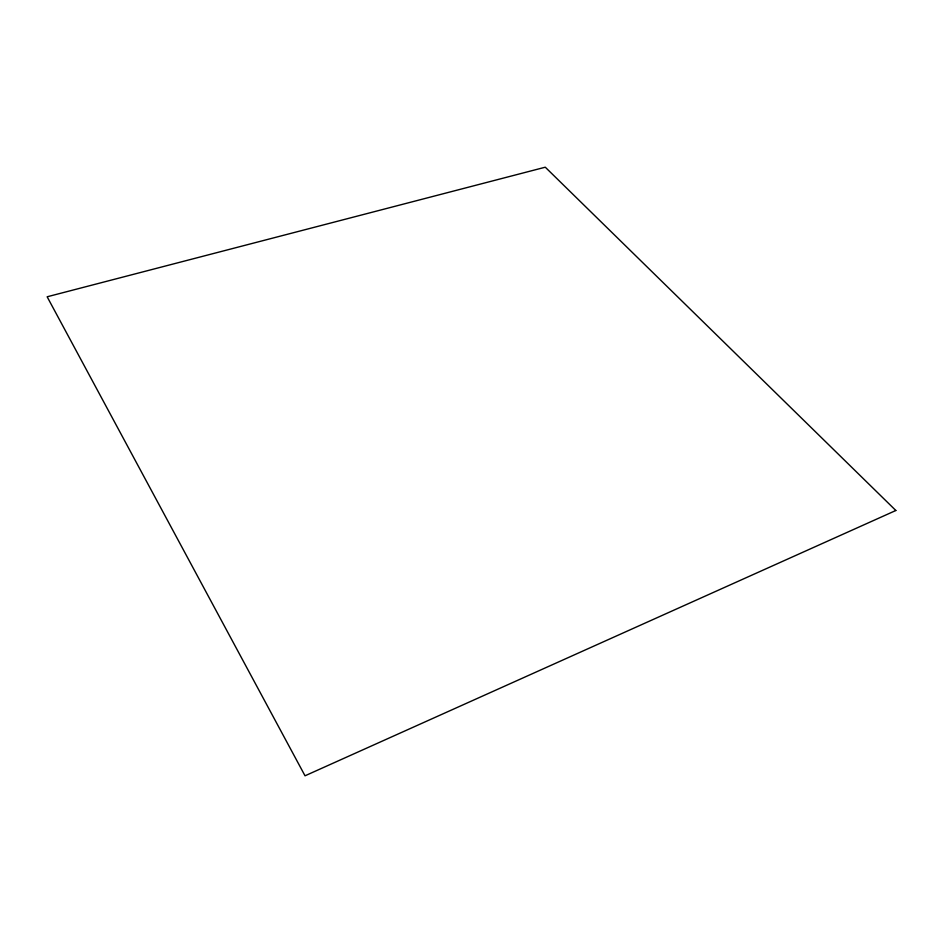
<?xml version="1.0" encoding="UTF-8"?>
<svg xmlns="http://www.w3.org/2000/svg" width="943" height="943" viewBox="0 0 943 943"><rect width="100%" height="100%" fill="white"/><g stroke="black" fill="none" stroke-linecap="round" stroke-linejoin="round"><path stroke-width="1.41" d="M895.85 510.493L305.025 775.794L47.15 296.786L545.278 167.206L895.85 510.493"/></g></svg>
